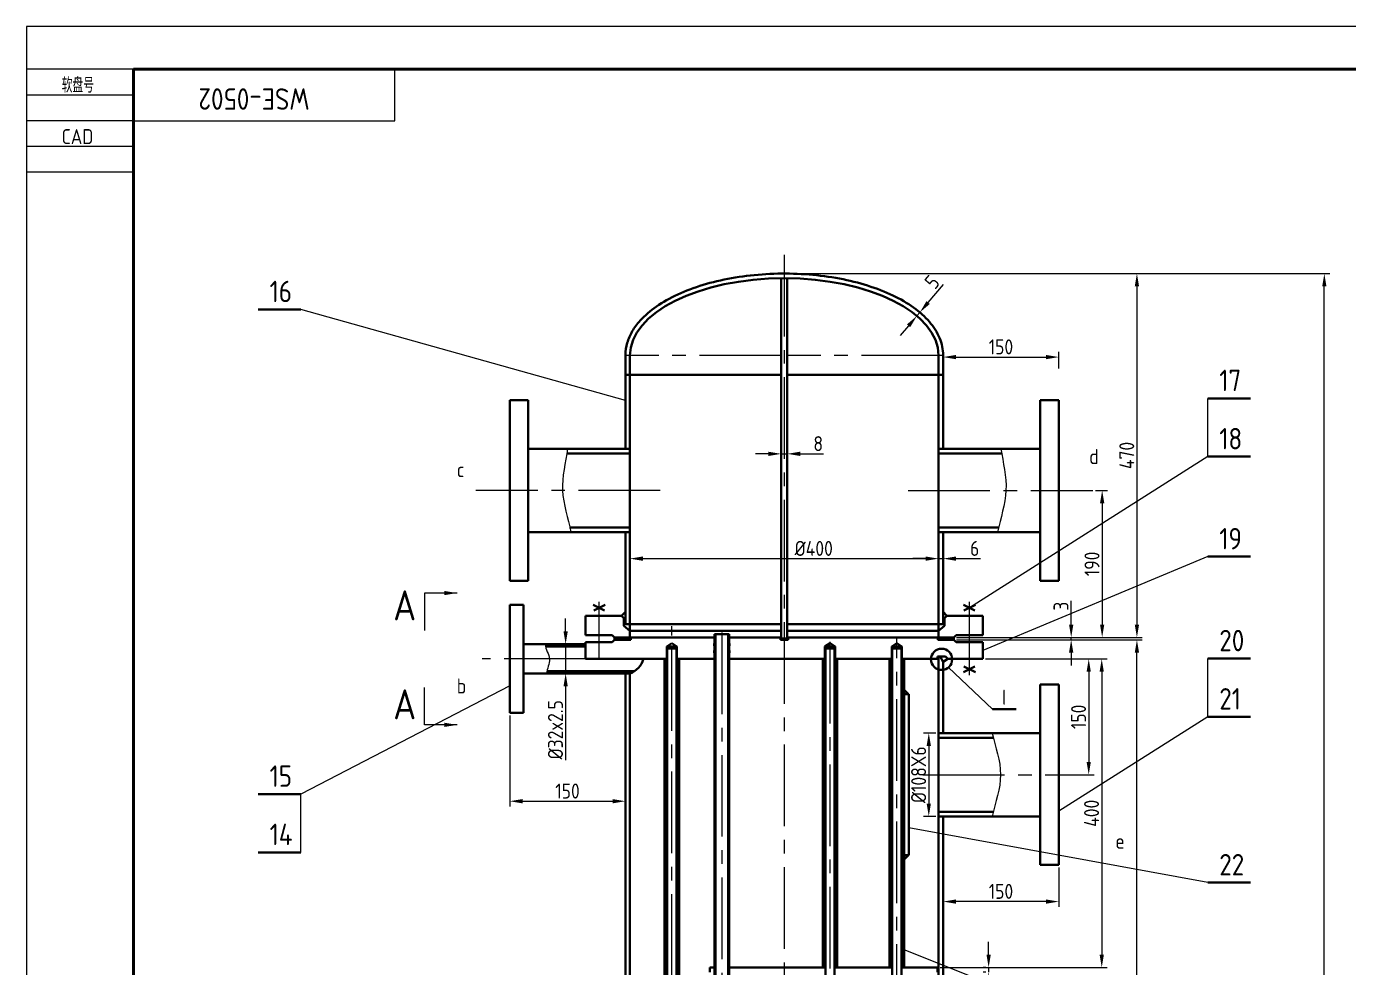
# Model space of a CAD drawing. Header units: millimetres. Extents: x -429811 to -211006, y 118619 to 258323.
# Drawn here: x -214898 to -214589.4, y 121854.6 to 122074.2 of the extents above; entities that cross this region are included whole.
import ezdxf

# ---------------------------------------------------------------- set-up
doc = ezdxf.new("R2010")
doc.units = ezdxf.units.MM
doc.linetypes.add('CENTER2', pattern=[28.575, 19.05, -3.175, 3.175, -3.175])
for name, color, linetype, lineweight in [('图层1', 7, 'Continuous', 40), ('图层2', 1, 'Continuous', 20), ('图层3', 3, 'Continuous', 20), ('图层4', 2, 'Continuous', 20), ('图层6', 4, 'CENTER2', 20), ('图框_内框线', 5, 'Continuous', 50)]:
    doc.layers.add(name, color=color, linetype=linetype, lineweight=lineweight)
doc.layers.add('图框_外框线', color=7, linetype='Continuous')
doc.styles.add('工程字', font='gbenor.shx', dxfattribs={"bigfont": 'gbcbig.shx'})
doc.styles.add('工程字体', font='gbenor.shx', dxfattribs={"bigfont": 'gbcbig.shx'})
doc.dimstyles.new('ISO-25', dxfattribs={"dimtxt": 3.5, "dimasz": 3, "dimexe": 1.25, "dimexo": 0.625, "dimtad": 1, "dimdec": 1, "dimtxsty": '工程字体', "dimcen": 2.5, "dimclrd": 3, "dimclre": 3, "dimclrt": 2, "dimadec": 0, "dimazin": 0, "dimtfac": 1, "dimtdec": 1, "dimtmove": 0, "dimatfit": 3, "dimfxl": 0, "dimlwd": 13, "dimlwe": 13, "dimarcsym": 0})

# ---------------------------------------------------------------- blocks, each defined once
blk = doc.blocks.new('*D37')
at = {"layer": 'Defpoints', "color": 0}
for p in [(-214681.53, 121931.11), (-214638.82, 121931.11), (-214681.53, 121573.63)]:
    blk.add_point(p, dxfattribs=at)
at = {"layer": '图层1', "color": 3, "lineweight": 13}
for p, q in [((-214680.9, 121931.11), (-214637.57, 121931.11)), ((-214638.82, 121576.63), (-214638.82, 121928.11)), ((-214680.9, 121573.63), (-214637.57, 121573.63))]:
    blk.add_line(p, q, dxfattribs=at)
at = {"layer": '图层1', "color": 3}
for points in [[(-214639.32, 121928.11), (-214638.32, 121928.11), (-214638.82, 121931.11)], [(-214639.32, 121576.63), (-214638.32, 121576.63), (-214638.82, 121573.63)]]:
    blk.add_solid(points, dxfattribs=at)
at = {"layer": '图层1', "color": 2, "insert": (-214641.19, 121752.37), "char_height": 3.5, "attachment_point": 5, "rotation": 90, "style": '工程字体'}
blk.add_mtext('1992', dxfattribs=at)
blk = doc.blocks.new('*D45')
at = {"layer": 'Defpoints', "color": 0}
for p in [(-214674.78, 121926.61), (-214685.4, 121854.61), (-214647.03, 121854.61)]:
    blk.add_point(p, dxfattribs=at)
at = {"layer": '图层1', "color": 3, "lineweight": 13}
for p, q in [((-214674.15, 121926.61), (-214645.78, 121926.61)), ((-214647.03, 121923.61), (-214647.03, 121857.61)), ((-214684.77, 121854.61), (-214645.78, 121854.61))]:
    blk.add_line(p, q, dxfattribs=at)
at = {"layer": '图层1', "color": 3}
for points in [[(-214647.53, 121923.61), (-214646.53, 121923.61), (-214647.03, 121926.61)], [(-214647.53, 121857.61), (-214646.53, 121857.61), (-214647.03, 121854.61)]]:
    blk.add_solid(points, dxfattribs=at)
at = {"layer": '图层1', "color": 2, "insert": (-214649.41, 121890.61), "char_height": 3.5, "attachment_point": 5, "rotation": 90, "style": '工程字体'}
blk.add_mtext('400', dxfattribs=at)
blk = doc.blocks.new('*D46')
at = {"layer": 'Defpoints', "color": 0}
for p in [(-214673.43, 121854.61), (-214673.43, 121853.53), (-214673.43, 121853.53)]:
    blk.add_point(p, dxfattribs=at)
at = {"layer": '图层1', "color": 3, "lineweight": 13}
for p, q in [((-214673.43, 121857.61), (-214673.43, 121860.61)), ((-214674.06, 121854.61), (-214674.68, 121854.61)), ((-214673.43, 121854.61), (-214673.43, 121853.53)), ((-214674.06, 121853.53), (-214674.68, 121853.53)), ((-214673.43, 121850.53), (-214673.43, 121844.83))]:
    blk.add_line(p, q, dxfattribs=at)
at = {"layer": '图层1', "color": 3}
for points in [[(-214673.93, 121857.61), (-214672.93, 121857.61), (-214673.43, 121854.61)], [(-214673.93, 121850.53), (-214672.93, 121850.53), (-214673.43, 121853.53)]]:
    blk.add_solid(points, dxfattribs=at)
at = {"layer": '图层1', "color": 2, "insert": (-214675.81, 121846.18), "char_height": 3.5, "attachment_point": 5, "rotation": 90, "style": '工程字体'}
blk.add_mtext('4', dxfattribs=at)
blk = doc.blocks.new('*D47')
at = {"layer": 'Defpoints', "color": 0}
for p in [(-214684.05, 121878.55), (-214657.05, 121878.55), (-214684.05, 121870.01)]:
    blk.add_point(p, dxfattribs=at)
at = {"layer": '图层1', "color": 3, "lineweight": 13}
for p, q in [((-214684.05, 121877.93), (-214684.05, 121868.76)), ((-214657.05, 121877.93), (-214657.05, 121868.76)), ((-214660.05, 121870.01), (-214681.05, 121870.01))]:
    blk.add_line(p, q, dxfattribs=at)
at = {"layer": '图层1', "color": 3}
for points in [[(-214681.05, 121870.51), (-214681.05, 121869.51), (-214684.05, 121870.01)], [(-214660.05, 121870.51), (-214660.05, 121869.51), (-214657.05, 121870.01)]]:
    blk.add_solid(points, dxfattribs=at)
at = {"layer": '图层1', "color": 2, "insert": (-214670.55, 121872.39), "char_height": 3.5, "attachment_point": 5, "style": '工程字体'}
blk.add_mtext('150', dxfattribs=at)
blk = doc.blocks.new('*D48')
at = {"layer": 'Defpoints', "color": 0}
for p in [(-214666.57, 121926.61), (-214657.05, 121899.61), (-214650.07, 121899.61)]:
    blk.add_point(p, dxfattribs=at)
at = {"layer": '图层1', "color": 3, "lineweight": 13}
for p, q in [((-214665.94, 121926.61), (-214648.82, 121926.61)), ((-214650.07, 121923.61), (-214650.07, 121902.61)), ((-214656.42, 121899.61), (-214648.82, 121899.61))]:
    blk.add_line(p, q, dxfattribs=at)
at = {"layer": '图层1', "color": 3}
for points in [[(-214650.57, 121923.61), (-214649.57, 121923.61), (-214650.07, 121926.61)], [(-214650.57, 121902.61), (-214649.57, 121902.61), (-214650.07, 121899.61)]]:
    blk.add_solid(points, dxfattribs=at)
at = {"layer": '图层1', "color": 2, "insert": (-214652.44, 121913.11), "char_height": 3.5, "attachment_point": 5, "rotation": 90, "style": '工程字体'}
blk.add_mtext('150', dxfattribs=at)
blk = doc.blocks.new('*D49')
at = {"layer": 'Defpoints', "color": 0}
for p in [(-214685.13, 121909.33), (-214687.4, 121889.89), (-214685.13, 121889.89)]:
    blk.add_point(p, dxfattribs=at)
at = {"layer": '图层1', "color": 3, "lineweight": 13}
for p, q in [((-214685.75, 121909.33), (-214688.65, 121909.33)), ((-214687.4, 121906.33), (-214687.4, 121892.89)), ((-214685.75, 121889.89), (-214688.65, 121889.89))]:
    blk.add_line(p, q, dxfattribs=at)
at = {"layer": '图层1', "color": 3}
for points in [[(-214687.9, 121906.33), (-214686.9, 121906.33), (-214687.4, 121909.33)], [(-214687.9, 121892.89), (-214686.9, 121892.89), (-214687.4, 121889.89)]]:
    blk.add_solid(points, dxfattribs=at)
at = {"layer": '图层1', "color": 2, "insert": (-214689.77, 121899.61), "char_height": 3.5, "attachment_point": 5, "rotation": 90, "style": '工程字体'}
blk.add_mtext('%%C108X6', dxfattribs=at)
blk = doc.blocks.new('*D50')
at = {"layer": 'Defpoints', "color": 0}
for p in [(-214649.12, 121965.94), (-214681.53, 121931.65), (-214646.93, 121931.65)]:
    blk.add_point(p, dxfattribs=at)
at = {"layer": '图层1', "color": 3, "lineweight": 13}
for p, q in [((-214648.5, 121965.94), (-214645.68, 121965.94)), ((-214646.93, 121962.94), (-214646.93, 121934.65)), ((-214680.9, 121931.65), (-214645.68, 121931.65))]:
    blk.add_line(p, q, dxfattribs=at)
at = {"layer": '图层1', "color": 3}
for points in [[(-214647.43, 121962.94), (-214646.43, 121962.94), (-214646.93, 121965.94)], [(-214647.43, 121934.65), (-214646.43, 121934.65), (-214646.93, 121931.65)]]:
    blk.add_solid(points, dxfattribs=at)
at = {"layer": '图层1', "color": 2, "insert": (-214649.3, 121948.8), "char_height": 3.5, "attachment_point": 5, "rotation": 90, "style": '工程字体'}
blk.add_mtext('190', dxfattribs=at)
blk = doc.blocks.new('*D51')
at = {"layer": 'Defpoints', "color": 0}
for p in [(-214659.23, 121931.65), (-214659.23, 121931.11), (-214654.16, 121931.65)]:
    blk.add_point(p, dxfattribs=at)
at = {"layer": '图层1', "color": 3, "lineweight": 13}
for p, q in [((-214654.16, 121934.65), (-214654.16, 121940.19)), ((-214658.61, 121931.65), (-214652.91, 121931.65)), ((-214658.61, 121931.11), (-214652.91, 121931.11)), ((-214654.16, 121931.11), (-214654.16, 121931.65)), ((-214654.16, 121928.11), (-214654.16, 121925.11))]:
    blk.add_line(p, q, dxfattribs=at)
at = {"layer": '图层1', "color": 3}
for points in [[(-214654.66, 121934.65), (-214653.66, 121934.65), (-214654.16, 121931.65)], [(-214654.66, 121928.11), (-214653.66, 121928.11), (-214654.16, 121931.11)]]:
    blk.add_solid(points, dxfattribs=at)
at = {"layer": '图层1', "color": 2, "insert": (-214656.53, 121938.92), "char_height": 3.5, "attachment_point": 5, "rotation": 90, "style": '工程字体'}
blk.add_mtext('3', dxfattribs=at)
blk = doc.blocks.new('*D52')
at = {"layer": 'Defpoints', "color": 0}
for p in [(-214721.13, 122016.52), (-214681.53, 121931.65), (-214638.82, 121931.65)]:
    blk.add_point(p, dxfattribs=at)
at = {"layer": '图层1', "color": 3, "lineweight": 13}
for p, q in [((-214720.5, 122016.52), (-214637.57, 122016.52)), ((-214638.82, 122013.52), (-214638.82, 121934.65)), ((-214680.9, 121931.65), (-214637.57, 121931.65))]:
    blk.add_line(p, q, dxfattribs=at)
at = {"layer": '图层1', "color": 3}
for points in [[(-214639.32, 122013.52), (-214638.32, 122013.52), (-214638.82, 122016.52)], [(-214639.32, 121934.65), (-214638.32, 121934.65), (-214638.82, 121931.65)]]:
    blk.add_solid(points, dxfattribs=at)
at = {"layer": '图层1', "color": 2, "insert": (-214641.19, 121974.09), "char_height": 3.5, "attachment_point": 5, "rotation": 90, "style": '工程字体'}
blk.add_mtext('470', dxfattribs=at)
blk = doc.blocks.new('*D53')
at = {"layer": 'Defpoints', "color": 0}
for p in [(-214661.18, 122016.52), (-214595.08, 122016.52), (-214641.42, 121481.65)]:
    blk.add_point(p, dxfattribs=at)
at = {"layer": '图层1', "color": 3, "lineweight": 13}
for p, q in [((-214660.56, 122016.52), (-214593.83, 122016.52)), ((-214595.08, 121484.65), (-214595.08, 122013.52)), ((-214640.8, 121481.65), (-214593.83, 121481.65))]:
    blk.add_line(p, q, dxfattribs=at)
at = {"layer": '图层1', "color": 3}
for points in [[(-214595.58, 122013.52), (-214594.58, 122013.52), (-214595.08, 122016.52)], [(-214595.58, 121484.65), (-214594.58, 121484.65), (-214595.08, 121481.65)]]:
    blk.add_solid(points, dxfattribs=at)
at = {"layer": '图层1', "color": 2, "insert": (-214597.55, 121749.09), "char_height": 3.5, "attachment_point": 5, "rotation": 90, "style": '工程字体'}
blk.add_mtext('～2975', dxfattribs=at)
blk = doc.blocks.new('*D54')
at = {"layer": 'Defpoints', "color": 0}
for p in [(-214785.21, 121914.01), (-214758.21, 121905.83), (-214758.21, 121893.42)]:
    blk.add_point(p, dxfattribs=at)
at = {"layer": '图层1', "color": 3, "lineweight": 13}
for p, q in [((-214785.21, 121913.39), (-214785.21, 121892.17)), ((-214758.21, 121905.21), (-214758.21, 121892.17)), ((-214782.21, 121893.42), (-214761.21, 121893.42))]:
    blk.add_line(p, q, dxfattribs=at)
at = {"layer": '图层1', "color": 3}
for points in [[(-214782.21, 121893.92), (-214782.21, 121892.92), (-214785.21, 121893.42)], [(-214761.21, 121893.92), (-214761.21, 121892.92), (-214758.21, 121893.42)]]:
    blk.add_solid(points, dxfattribs=at)
at = {"layer": '图层1', "color": 2, "insert": (-214771.71, 121895.79), "char_height": 3.5, "attachment_point": 5, "style": '工程字体'}
blk.add_mtext('150', dxfattribs=at)
blk = doc.blocks.new('*D55')
at = {"layer": 'Defpoints', "color": 0}
for p in [(-214772.15, 121930.03), (-214772.15, 121923.19), (-214772.15, 121923.19)]:
    blk.add_point(p, dxfattribs=at)
at = {"layer": '图层1', "color": 3, "lineweight": 13}
for p, q in [((-214772.15, 121933.03), (-214772.15, 121936.03)), ((-214772.78, 121930.03), (-214773.4, 121930.03)), ((-214772.15, 121930.03), (-214772.15, 121923.19)), ((-214772.78, 121923.19), (-214773.4, 121923.19)), ((-214772.15, 121920.19), (-214772.15, 121902.99))]:
    blk.add_line(p, q, dxfattribs=at)
at = {"layer": '图层1', "color": 3}
for points in [[(-214772.65, 121933.03), (-214771.65, 121933.03), (-214772.15, 121930.03)], [(-214772.65, 121920.19), (-214771.65, 121920.19), (-214772.15, 121923.19)]]:
    blk.add_solid(points, dxfattribs=at)
at = {"layer": '图层1', "color": 2, "insert": (-214774.53, 121910.09), "char_height": 3.5, "attachment_point": 5, "rotation": 90, "style": '工程字体'}
blk.add_mtext('%%c32x2.5', dxfattribs=at)
blk = doc.blocks.new('*D58')
at = {"layer": 'Defpoints', "color": 0}
for p in [(-214685.13, 121950.02), (-214757.13, 121946.58), (-214685.13, 121946.58)]:
    blk.add_point(p, dxfattribs=at)
at = {"layer": '图层1', "color": 3, "lineweight": 13}
for p, q in [((-214757.13, 121947.21), (-214757.13, 121951.27)), ((-214754.13, 121950.02), (-214688.13, 121950.02)), ((-214685.13, 121947.21), (-214685.13, 121951.27))]:
    blk.add_line(p, q, dxfattribs=at)
at = {"layer": '图层1', "color": 3}
for points in [[(-214754.13, 121950.52), (-214754.13, 121949.52), (-214757.13, 121950.02)], [(-214688.13, 121950.52), (-214688.13, 121949.52), (-214685.13, 121950.02)]]:
    blk.add_solid(points, dxfattribs=at)
at = {"layer": '图层1', "color": 2, "insert": (-214714.24, 121952.4), "char_height": 3.5, "attachment_point": 5, "style": '工程字体'}
blk.add_mtext('%%c400', dxfattribs=at)
blk = doc.blocks.new('*D59')
at = {"layer": 'Defpoints', "color": 0}
for p in [(-214685.13, 121950.02), (-214684.05, 121950.02), (-214684.05, 121950.02)]:
    blk.add_point(p, dxfattribs=at)
at = {"layer": '图层1', "color": 3, "lineweight": 13}
for p, q in [((-214688.13, 121950.02), (-214691.13, 121950.02)), ((-214685.13, 121950.65), (-214685.13, 121951.27)), ((-214685.13, 121950.02), (-214684.05, 121950.02)), ((-214684.05, 121950.65), (-214684.05, 121951.27)), ((-214681.05, 121950.02), (-214675.31, 121950.02))]:
    blk.add_line(p, q, dxfattribs=at)
at = {"layer": '图层1', "color": 3}
for points in [[(-214688.13, 121950.52), (-214688.13, 121949.52), (-214685.13, 121950.02)], [(-214681.05, 121950.52), (-214681.05, 121949.52), (-214684.05, 121950.02)]]:
    blk.add_solid(points, dxfattribs=at)
at = {"layer": '图层1', "color": 2, "insert": (-214676.68, 121952.4), "char_height": 3.5, "attachment_point": 5, "style": '工程字体'}
blk.add_mtext('6', dxfattribs=at)
blk = doc.blocks.new('*D60')
at = {"layer": 'Defpoints', "color": 0}
for p in [(-214657.05, 121997.05), (-214684.05, 121993.75), (-214657.05, 121993.75)]:
    blk.add_point(p, dxfattribs=at)
at = {"layer": '图层1', "color": 3, "lineweight": 13}
for p, q in [((-214684.05, 121994.37), (-214684.05, 121998.3)), ((-214681.05, 121997.05), (-214660.05, 121997.05)), ((-214657.05, 121994.37), (-214657.05, 121998.3))]:
    blk.add_line(p, q, dxfattribs=at)
at = {"layer": '图层1', "color": 3}
for points in [[(-214681.05, 121997.55), (-214681.05, 121996.55), (-214684.05, 121997.05)], [(-214660.05, 121997.55), (-214660.05, 121996.55), (-214657.05, 121997.05)]]:
    blk.add_solid(points, dxfattribs=at)
at = {"layer": '图层1', "color": 2, "insert": (-214670.55, 121999.43), "char_height": 3.5, "attachment_point": 5, "style": '工程字体'}
blk.add_mtext('150', dxfattribs=at)
blk = doc.blocks.new('*D61')
at = {"layer": 'Defpoints', "color": 0}
for p in [(-214690.18, 122006.64), (-214689.48, 122007.47), (-214689.48, 122007.47)]:
    blk.add_point(p, dxfattribs=at)
at = {"layer": '图层1', "color": 3, "lineweight": 13}
for p, q in [((-214687.55, 122009.76), (-214683.99, 122014)), ((-214689.96, 122007.87), (-214690.44, 122008.27)), ((-214690.66, 122007.04), (-214691.14, 122007.45)), ((-214690.18, 122006.64), (-214689.48, 122007.47)), ((-214692.11, 122004.35), (-214694.04, 122002.05))]:
    blk.add_line(p, q, dxfattribs=at)
at = {"layer": '图层1', "color": 3}
for points in [[(-214687.94, 122010.09), (-214687.17, 122009.44), (-214689.48, 122007.47)], [(-214692.49, 122004.67), (-214691.73, 122004.02), (-214690.18, 122006.64)]]:
    blk.add_solid(points, dxfattribs=at)
at = {"layer": '图层1', "color": 2, "insert": (-214686.62, 122014.56), "char_height": 3.5, "attachment_point": 5, "rotation": 49.9301, "style": '工程字体'}
blk.add_mtext('5', dxfattribs=at)
blk = doc.blocks.new('*D69')
at = {"layer": 'Defpoints', "color": 0}
for p in [(-214721.85, 121974.47), (-214720.41, 121974.47), (-214720.41, 121974.47)]:
    blk.add_point(p, dxfattribs=at)
at = {"layer": '图层1', "color": 3, "lineweight": 13}
for p, q in [((-214724.85, 121974.47), (-214727.85, 121974.47)), ((-214721.85, 121974.47), (-214720.41, 121974.47)), ((-214720.41, 121975.1), (-214720.41, 121975.72)), ((-214717.41, 121974.47), (-214711.99, 121974.47)), ((-214721.85, 121973.85), (-214721.85, 121973.22))]:
    blk.add_line(p, q, dxfattribs=at)
at = {"layer": '图层1', "color": 3}
for points in [[(-214724.85, 121974.97), (-214724.85, 121973.97), (-214721.85, 121974.47)], [(-214717.41, 121974.97), (-214717.41, 121973.97), (-214720.41, 121974.47)]]:
    blk.add_solid(points, dxfattribs=at)
at = {"layer": '图层1', "color": 2, "insert": (-214713.2, 121976.85), "char_height": 3.5, "attachment_point": 5, "style": '工程字体'}
blk.add_mtext('8', dxfattribs=at)

msp = doc.modelspace()

# ---------------------------------------------------------------- hatches: boundary and pattern name
at = {"layer": '图层2'}
h = msp.add_hatch(dxfattribs=at)
h.set_pattern_fill('ANSI37', color=256, scale=0.25, style=0)
h.set_pattern_definition([(45, (0, 358.02), (-0.5612660076, 0.5612660076), []), (135, (0, 358.02), (-0.5612660076, -0.5612660076), [])])
h.paths.add_polyline_path([(-214757.6, 121931.65), (-214760.73, 121931.65), (-214760.73, 121931.11), (-214757.6, 121931.11)])
h = msp.add_hatch(dxfattribs=at)
h.set_pattern_fill('ANSI37', color=256, scale=0.15, style=0)
h.paths.add_polyline_path([(-214721.13, 121931.38), (-214722.03, 121931.38), (-214722.03, 121931.11), (-214721.13, 121931.11)])
h.paths.add_polyline_path([(-214720.23, 121931.38), (-214721.13, 121931.38), (-214721.13, 121931.11), (-214720.23, 121931.11)])
h = msp.add_hatch(dxfattribs=at)
h.set_pattern_fill('ANSI37', color=256, scale=0.25, style=0)
h.set_pattern_definition([(45, (76.0716, 358.02), (-0.5612660076, 0.5612660076), []), (135, (76.0716, 358.02), (-0.5612660076, -0.5612660076), [])])
h.paths.add_polyline_path([(-214681.53, 121931.65), (-214684.65, 121931.65), (-214684.65, 121931.11), (-214681.53, 121931.11)])

# ---------------------------------------------------------------- linework, layer by layer
at = {"layer": '图层1'}
for p, q in [((-214721.85, 122015.44), (-214721.85, 121931.38)), ((-214720.41, 122015.44), (-214720.41, 121931.38)), ((-214833.92, 122008.16), (-214843.92, 122008.16)), ((-214758.21, 121997.44), (-214758.21, 121975.66)), ((-214757.13, 121997.44), (-214757.13, 121933.2)), ((-214685.13, 121997.44), (-214685.13, 121933.2)), ((-214684.05, 121997.44), (-214684.05, 121975.66)), ((-214721.85, 121992.94), (-214758.21, 121992.94)), ((-214684.05, 121992.94), (-214720.41, 121992.94)), ((-214785.21, 121987), (-214780.89, 121987)), ((-214785.21, 121987), (-214785.21, 121965.94)), ((-214780.89, 121987), (-214780.89, 121965.94)), ((-214657.05, 121987), (-214661.37, 121987)), ((-214661.37, 121987), (-214661.37, 121965.94)), ((-214657.05, 121987), (-214657.05, 121965.94)), ((-214612.28, 121987.42), (-214622.28, 121987.42)), ((-214780.89, 121975.66), (-214757.13, 121975.66)), ((-214771.86, 121974.58), (-214757.13, 121974.58)), ((-214661.37, 121975.66), (-214685.13, 121975.66)), ((-214670.39, 121974.58), (-214685.13, 121974.58)), ((-214612.28, 121973.82), (-214622.28, 121973.82)), ((-214785.21, 121944.88), (-214785.21, 121965.94)), ((-214780.89, 121944.88), (-214780.89, 121965.94)), ((-214661.37, 121944.88), (-214661.37, 121965.94)), ((-214657.05, 121944.88), (-214657.05, 121965.94)), ((-214780.89, 121956.22), (-214757.13, 121956.22)), ((-214771.27, 121957.3), (-214757.13, 121957.3)), ((-214758.21, 121956.22), (-214758.21, 121934.71)), ((-214670.98, 121957.3), (-214685.13, 121957.3)), ((-214661.37, 121956.22), (-214685.13, 121956.22)), ((-214684.05, 121956.22), (-214684.05, 121934.71)), ((-214612.28, 121950.49), (-214622.28, 121950.49)), ((-214785.21, 121944.88), (-214780.89, 121944.88)), ((-214657.05, 121944.88), (-214661.37, 121944.88)), ((-214785.21, 121939.21), (-214781.97, 121939.21)), ((-214785.21, 121939.21), (-214785.21, 121926.61)), ((-214781.97, 121939.21), (-214781.97, 121926.61)), ((-214765.73, 121939.27), (-214763.06, 121937.9)), ((-214762.92, 121939.27), (-214765.59, 121937.9)), ((-214759.11, 121936.69), (-214758.21, 121937.59)), ((-214683.15, 121936.69), (-214684.05, 121937.59)), ((-214679.33, 121939.27), (-214676.66, 121937.9)), ((-214676.52, 121939.27), (-214679.19, 121937.9)), ((-214759.1, 121936.69), (-214767.48, 121936.69)), ((-214767.48, 121932.19), (-214767.48, 121936.69)), ((-214759.11, 121936.69), (-214758.57, 121936.15)), ((-214758.57, 121936.15), (-214758.21, 121936.15)), ((-214758.57, 121936.15), (-214758.57, 121934.35)), ((-214757.13, 121934.71), (-214758.57, 121934.71)), ((-214758.57, 121934.35), (-214757.13, 121933.2)), ((-214757.13, 121934.71), (-214721.85, 121934.71)), ((-214720.41, 121934.71), (-214685.13, 121934.71)), ((-214685.13, 121934.71), (-214683.69, 121934.71)), ((-214683.69, 121934.35), (-214685.13, 121933.2)), ((-214683.69, 121936.15), (-214684.05, 121936.15)), ((-214683.15, 121936.69), (-214683.69, 121936.15)), ((-214683.69, 121936.15), (-214683.69, 121934.35)), ((-214674.78, 121936.69), (-214683.15, 121936.69)), ((-214674.78, 121932.19), (-214674.78, 121936.69)), ((-214767.48, 121932.19), (-214761.27, 121932.19)), ((-214760.73, 121931.65), (-214761.27, 121932.19)), ((-214760.73, 121931.11), (-214761.27, 121930.57)), ((-214760.73, 121931.65), (-214760.73, 121931.11)), ((-214760.73, 121931.65), (-214737.97, 121931.65)), ((-214760.73, 121931.11), (-214756.95, 121931.11)), ((-214757.6, 121931.65), (-214757.6, 121931.11)), ((-214757.13, 121933.2), (-214721.85, 121933.2)), ((-214757.13, 121933.2), (-214757.13, 121931.65)), ((-214756.95, 121931.65), (-214756.95, 121931.11)), ((-214756.95, 121931.65), (-214737.43, 121931.65)), ((-214737.53, 121931.65), (-214737.43, 121931.47)), ((-214733.99, 121932.37), (-214737.43, 121932.37)), ((-214737.43, 121932.37), (-214737.43, 121926.79)), ((-214737.21, 121927.36), (-214737.21, 121932.37)), ((-214734.18, 121927.36), (-214734.18, 121932.37)), ((-214733.96, 121932.37), (-214733.96, 121926.79)), ((-214733.96, 121931.65), (-214722.03, 121931.65)), ((-214733.86, 121931.65), (-214733.96, 121931.47)), ((-214733.96, 121931.47), (-214733.96, 121930.21)), ((-214722.03, 121931.11), (-214722.03, 121931.65)), ((-214722.03, 121931.38), (-214720.23, 121931.38)), ((-214721.13, 121931.11), (-214722.03, 121931.11)), ((-214721.13, 121931.11), (-214720.23, 121931.11)), ((-214720.41, 121933.2), (-214685.13, 121933.2)), ((-214720.23, 121931.11), (-214720.23, 121931.65)), ((-214720.23, 121931.65), (-214685.31, 121931.65)), ((-214685.31, 121931.65), (-214681.53, 121931.65)), ((-214685.31, 121931.65), (-214685.31, 121931.11)), ((-214685.31, 121931.11), (-214681.53, 121931.11)), ((-214685.13, 121933.2), (-214685.13, 121931.65)), ((-214684.65, 121931.65), (-214684.65, 121931.11)), ((-214681.53, 121931.65), (-214680.99, 121932.19)), ((-214681.53, 121931.65), (-214681.53, 121931.11)), ((-214681.53, 121931.11), (-214680.99, 121930.57)), ((-214680.99, 121932.19), (-214674.78, 121932.19)), ((-214781.97, 121930.03), (-214767.48, 121930.03)), ((-214776.83, 121929.49), (-214767.48, 121929.49)), ((-214767.48, 121930.57), (-214767.48, 121926.61)), ((-214767.48, 121930.57), (-214761.27, 121930.57)), ((-214748.56, 121929.49), (-214747.39, 121930.26)), ((-214748.56, 121929.49), (-214748.56, 121926.79)), ((-214746.22, 121929.49), (-214748.56, 121929.49)), ((-214748.47, 121929.05), (-214746.31, 121929.05)), ((-214748.47, 121929.05), (-214748.47, 121630.73)), ((-214747.39, 121930.26), (-214746.22, 121929.49)), ((-214746.31, 121929.05), (-214746.31, 121630.73)), ((-214746.22, 121929.49), (-214746.22, 121926.79)), ((-214737.43, 121930.21), (-214737.52, 121930.21)), ((-214737.52, 121930.21), (-214737.52, 121929.67)), ((-214737.52, 121929.67), (-214737.43, 121929.67)), ((-214737.43, 121928.59), (-214737.52, 121928.59)), ((-214737.52, 121928.59), (-214737.52, 121928.05)), ((-214737.52, 121928.05), (-214737.43, 121928.05)), ((-214733.87, 121930.21), (-214733.96, 121930.21)), ((-214733.96, 121929.67), (-214733.87, 121929.67)), ((-214733.96, 121929.67), (-214733.96, 121928.59)), ((-214733.87, 121928.59), (-214733.96, 121928.59)), ((-214733.96, 121928.05), (-214733.87, 121928.05)), ((-214733.96, 121928.05), (-214733.96, 121926.79)), ((-214733.87, 121930.21), (-214733.87, 121929.67)), ((-214733.87, 121928.59), (-214733.87, 121928.05)), ((-214710.45, 121930.26), (-214711.62, 121929.49)), ((-214711.62, 121929.49), (-214711.62, 121926.79)), ((-214711.62, 121929.49), (-214709.28, 121929.49)), ((-214711.53, 121929.05), (-214711.53, 121630.73)), ((-214711.53, 121929.05), (-214709.37, 121929.05)), ((-214709.28, 121929.49), (-214710.45, 121930.26)), ((-214709.37, 121929.05), (-214709.37, 121630.73)), ((-214709.28, 121929.49), (-214709.28, 121926.79)), ((-214694.86, 121930.26), (-214696.03, 121929.49)), ((-214696.03, 121929.49), (-214693.69, 121929.49)), ((-214696.03, 121929.49), (-214696.03, 121926.79)), ((-214695.94, 121929.05), (-214693.78, 121929.05)), ((-214695.94, 121929.05), (-214695.94, 121703.81)), ((-214693.69, 121929.49), (-214694.86, 121930.26)), ((-214693.78, 121929.05), (-214693.78, 121703.81)), ((-214693.69, 121929.49), (-214693.69, 121926.79)), ((-214680.99, 121930.57), (-214674.78, 121930.57)), ((-214674.78, 121930.57), (-214674.78, 121926.61)), ((-214785.21, 121914.01), (-214785.21, 121926.61)), ((-214781.97, 121914.01), (-214781.97, 121926.61)), ((-214748.74, 121926.61), (-214767.48, 121926.61)), ((-214749.1, 121781.53), (-214749.1, 121926.61)), ((-214748.74, 121926.61), (-214748.56, 121926.79)), ((-214748.74, 121781.53), (-214748.74, 121926.61)), ((-214748.74, 121926.61), (-214748.47, 121926.38)), ((-214748.56, 121926.79), (-214748.47, 121926.79)), ((-214746.22, 121926.79), (-214746.31, 121926.79)), ((-214746.04, 121926.61), (-214746.31, 121926.38)), ((-214746.04, 121926.61), (-214746.22, 121926.79)), ((-214746.04, 121781.53), (-214746.04, 121926.61)), ((-214737.41, 121926.61), (-214746.04, 121926.61)), ((-214745.68, 121781.53), (-214745.68, 121926.61)), ((-214737.53, 121926.61), (-214737.43, 121926.79)), ((-214737.41, 121927.15), (-214737.43, 121927.36)), ((-214737.43, 121926.79), (-214737.41, 121926.79)), ((-214737.41, 121927.15), (-214737.41, 121577.59)), ((-214737.19, 121927.15), (-214737.21, 121927.36)), ((-214737.19, 121577.59), (-214737.19, 121927.15)), ((-214734.2, 121927.15), (-214734.18, 121927.36)), ((-214734.2, 121577.59), (-214734.2, 121927.15)), ((-214733.99, 121927.15), (-214733.96, 121927.36)), ((-214733.99, 121927.15), (-214733.99, 121577.59)), ((-214733.99, 121926.79), (-214733.96, 121926.79)), ((-214711.8, 121926.61), (-214733.99, 121926.61)), ((-214733.86, 121926.61), (-214733.96, 121926.79)), ((-214712.16, 121854.61), (-214712.16, 121926.61)), ((-214711.8, 121926.61), (-214711.62, 121926.79)), ((-214711.8, 121854.61), (-214711.8, 121926.61)), ((-214711.8, 121926.61), (-214711.53, 121926.4)), ((-214711.62, 121926.79), (-214711.53, 121926.79)), ((-214709.28, 121926.79), (-214709.37, 121926.79)), ((-214709.1, 121926.61), (-214709.37, 121926.4)), ((-214709.1, 121926.61), (-214709.28, 121926.79)), ((-214709.1, 121854.61), (-214709.1, 121926.61)), ((-214696.21, 121926.61), (-214709.1, 121926.61)), ((-214708.74, 121854.61), (-214708.74, 121926.61)), ((-214696.57, 121854.61), (-214696.57, 121926.61)), ((-214696.21, 121926.61), (-214696.03, 121926.79)), ((-214696.21, 121854.61), (-214696.21, 121926.61)), ((-214696.21, 121926.61), (-214695.94, 121926.4)), ((-214696.03, 121926.79), (-214695.94, 121926.79)), ((-214693.69, 121926.79), (-214693.78, 121926.79)), ((-214693.51, 121926.61), (-214693.78, 121926.4)), ((-214693.51, 121926.61), (-214693.69, 121926.79)), ((-214693.51, 121854.61), (-214693.51, 121926.61)), ((-214685.4, 121926.61), (-214693.51, 121926.61)), ((-214693.15, 121854.61), (-214693.15, 121926.61)), ((-214685.4, 121927.15), (-214683.51, 121927.15)), ((-214685.4, 121926.61), (-214685.4, 121927.15)), ((-214685.13, 121581.55), (-214685.13, 121927.15)), ((-214684.77, 121927.15), (-214684.05, 121925.91)), ((-214682.97, 121926.61), (-214684.05, 121925.91)), ((-214684.05, 121909.33), (-214684.05, 121925.91)), ((-214683.51, 121927.15), (-214682.97, 121926.61)), ((-214674.78, 121926.61), (-214682.97, 121926.61)), ((-214679.33, 121923.5), (-214676.66, 121924.87)), ((-214676.52, 121923.5), (-214679.19, 121924.87)), ((-214612.28, 121926.72), (-214622.28, 121926.72)), ((-214781.97, 121923.19), (-214757.13, 121923.19)), ((-214776.52, 121923.73), (-214756.12, 121923.73)), ((-214758.21, 121583.79), (-214758.21, 121923.19)), ((-214757.13, 121577.59), (-214757.13, 121923.19)), ((-214692.14, 121918.42), (-214693.15, 121919.42)), ((-214692.07, 121918.42), (-214693.15, 121918.42)), ((-214692.07, 121918.42), (-214692.07, 121880.8)), ((-214661.37, 121920.67), (-214661.37, 121878.55)), ((-214657.05, 121920.67), (-214661.37, 121920.67)), ((-214657.05, 121920.67), (-214657.05, 121878.55)), ((-214785.21, 121914.01), (-214781.97, 121914.01)), ((-214672.51, 121914.89), (-214666.99, 121914.89)), ((-214612.28, 121913.12), (-214622.28, 121913.12)), ((-214661.37, 121909.33), (-214685.13, 121909.33)), ((-214672.36, 121908.25), (-214685.13, 121908.25)), ((-214833.92, 121895.09), (-214843.92, 121895.09)), ((-214672.36, 121890.97), (-214685.13, 121890.97)), ((-214661.37, 121889.89), (-214685.13, 121889.89)), ((-214684.05, 121581.55), (-214684.05, 121889.89)), ((-214833.92, 121881.49), (-214843.92, 121881.49)), ((-214692.07, 121880.8), (-214693.15, 121880.8)), ((-214692.14, 121880.8), (-214693.15, 121879.81)), ((-214657.05, 121878.55), (-214661.37, 121878.55)), ((-214612.28, 121874.42), (-214622.28, 121874.42)), ((-214737.41, 121854.61), (-214738.5, 121854.61)), ((-214738.5, 121854.61), (-214738.5, 121853.53)), ((-214711.53, 121854.61), (-214733.99, 121854.61)), ((-214695.94, 121854.61), (-214709.37, 121854.61)), ((-214685.4, 121854.61), (-214693.78, 121854.61)), ((-214685.4, 121853.53), (-214685.4, 121854.61))]:
    msp.add_line(p, q, dxfattribs=at)
msp.add_circle((-214684.41, 121926.53), 2.48, dxfattribs=at)
msp.add_arc((-214759.14, 121928.18), 5.38, 292.0379, 343.0505, dxfattribs=at)
msp.add_ellipse((-214721.13, 121997.44), major_axis=(-36, 0), ratio=0.5, start_param=3.141593, end_param=6.283185, dxfattribs=at)
msp.add_open_spline([(-214684.05, 121997.44), (-214684.05, 121998.13), (-214684.12, 121998.82), (-214684.4, 122000.18), (-214684.61, 122000.86), (-214685.16, 122002.18), (-214685.5, 122002.83), (-214686.69, 122004.71), (-214687.72, 122005.9), (-214690.19, 122008.11), (-214691.63, 122009.15), (-214694.88, 122011.04), (-214696.68, 122011.9), (-214700.58, 122013.42), (-214702.68, 122014.08), (-214707.08, 122015.17), (-214709.39, 122015.6), (-214714.12, 122016.23), (-214716.55, 122016.42), (-214721.43, 122016.57), (-214723.89, 122016.51), (-214728.74, 122016.17), (-214731.12, 122015.87), (-214735.74, 122015.05), (-214737.97, 122014.52), (-214742.18, 122013.24), (-214744.16, 122012.5), (-214747.81, 122010.82), (-214749.47, 122009.88), (-214752.41, 122007.84), (-214753.68, 122006.74), (-214755.47, 122004.77), (-214756.09, 122003.93), (-214757.11, 122002.19), (-214757.51, 122001.29), (-214758.04, 121999.46), (-214758.19, 121998.53), (-214758.2, 121997.55), (-214758.21, 121997.5), (-214758.21, 121997.44)], degree=3, knots=[3.141593, 3.141593, 3.141593, 3.141593, 3.243997, 3.243997, 3.3464, 3.3464, 3.448804, 3.448804, 3.649665, 3.649665, 3.850525, 3.850525, 4.051385, 4.051385, 4.252246, 4.252246, 4.453106, 4.453106, 4.653967, 4.653967, 4.854827, 4.854827, 5.055688, 5.055688, 5.256548, 5.256548, 5.457408, 5.457408, 5.658269, 5.658269, 5.859129, 5.859129, 5.997899, 5.997899, 6.136669, 6.136669, 6.275438, 6.275438, 6.283185, 6.283185, 6.283185, 6.283185], dxfattribs=at)
at = {"layer": '图层2'}
for p, q in [((-214872.99, 122064.19), (-214897.99, 122064.19)), ((-214811.99, 122052.19), (-214811.99, 122064.19)), ((-214872.99, 122052.19), (-214811.99, 122052.19)), ((-214872.99, 122046.19), (-214897.99, 122046.19)), ((-214764.33, 121926.61), (-214764.33, 121939.92)), ((-214677.93, 121922.85), (-214677.93, 121939.92))]:
    msp.add_line(p, q, dxfattribs=at)
for points in [[(-214771.68, 121975.66), (-214772.21, 121972.41), (-214773.84, 121965.88), (-214771.6, 121959.48), (-214770.9, 121956.22)], [(-214670.57, 121975.66), (-214670.04, 121972.41), (-214668.41, 121965.88), (-214670.65, 121959.48), (-214671.35, 121956.22)]]:
    msp.add_open_spline(points, degree=3, knots=[25.533935, 25.533935, 25.533935, 25.533935, 80.017634, 135.050105, 135.050105, 135.050105, 135.050105], dxfattribs=at)
at = {"layer": '图层2', "start_tangent": (0, -1), "end_tangent": (0, -1)}
msp.add_spline([(-214776.89, 121930.03), (-214775.92, 121926.61), (-214776.56, 121923.19)], degree=3, dxfattribs=at)
at = {"layer": '图层2'}
msp.add_open_spline([(-214672.62, 121909.33), (-214671.86, 121906.07), (-214669.44, 121899.61), (-214671.86, 121893.16), (-214672.62, 121889.89)], degree=3, dxfattribs=at)
at = {"layer": '图层3'}
for p, q in [((-214872.99, 122058.19), (-214897.99, 122058.19)), ((-214872.99, 122040.19), (-214897.99, 122040.19)), ((-214758.21, 121986.92), (-214833.92, 122008.16)), ((-214622.28, 121973.82), (-214622.28, 121987.42)), ((-214622.28, 121973.82), (-214677.93, 121938.55)), ((-214622.28, 121950.49), (-214674.78, 121928.59)), ((-214682.79, 121924.65), (-214672.51, 121914.89)), ((-214622.28, 121913.12), (-214622.28, 121926.72)), ((-214785.21, 121920.31), (-214833.92, 121895.09)), ((-214622.28, 121913.12), (-214657.05, 121891.08)), ((-214833.92, 121881.49), (-214833.92, 121895.09)), ((-214622.28, 121874.42), (-214692.07, 121887.24)), ((-214622.28, 121830.67), (-214693.15, 121858.73))]:
    msp.add_line(p, q, dxfattribs=at)
at = {"layer": '图层4'}
msp.add_line((-214872.99, 122052.19), (-214897.99, 122052.19), dxfattribs=at)
at = {"layer": '图层6'}
for p, q in [((-214721.13, 122020.92), (-214721.13, 121521.71)), ((-214721.85, 121997.44), (-214758.21, 121997.44)), ((-214684.05, 121997.44), (-214720.41, 121997.44)), ((-214750.08, 121965.94), (-214793.13, 121965.94)), ((-214692.17, 121965.94), (-214649.12, 121965.94)), ((-214747.39, 121624.1), (-214747.39, 121934.27)), ((-214735.7, 121932.78), (-214735.7, 121569.89)), ((-214710.45, 121625.79), (-214710.45, 121931.32)), ((-214694.86, 121698.16), (-214694.86, 121931.32)), ((-214767.48, 121926.61), (-214791.66, 121926.61)), ((-214688.78, 121899.61), (-214649.12, 121899.61))]:
    msp.add_line(p, q, dxfattribs=at)
at = {"layer": '图框_内框线'}
for p, q in [((-214872.99, 122064.19), (-214872.99, 121243.19)), ((-214313.99, 122064.19), (-214872.99, 122064.19))]:
    msp.add_line(p, q, dxfattribs=at)
at = {"layer": '图框_外框线'}
msp.add_lwpolyline([(-214897.99, 122074.19), (-214897.99, 121233.19), (-214303.99, 121233.19), (-214303.99, 122074.19)], close=True, dxfattribs=at)

# ---------------------------------------------------------------- texts
at = {"layer": '图层1', "style": '工程字体'}
for s, p in [('16', (-214841.23, 122009.86)), ('17', (-214619.59, 121989.11)), ('18', (-214619.59, 121975.51)), ('19', (-214619.59, 121952.18)), ('20', (-214619.59, 121928.41)), ('21', (-214619.59, 121914.81)), ('15', (-214841.23, 121896.78)), ('14', (-214841.23, 121883.18)), ('22', (-214619.59, 121876.11))]:
    msp.add_text(s, height=5, dxfattribs=at).set_placement(p)
at = {"layer": '图层4'}
for s, height, style, p in [('软盘号', 3.5, '工程字', (-214889.78, 122058.74)), ('CAD', 3.5, '工程字', (-214889.78, 122046.74)), ('d', 3.5, '工程字体', (-214649.94, 121972.07)), ('c', 3.5, '工程字体', (-214797.55, 121969.02)), ('A', 7, '工程字体', (-214812.39, 121935.62)), ('b', 3.5, '工程字体', (-214797.55, 121918.55)), ('A', 7, '工程字体', (-214812.39, 121912.53)), ('I', 3.5, '工程字体', (-214670.3, 121915.94)), ('e', 3.5, '工程字体', (-214643.85, 121882.34))]:
    msp.add_text(s, height=height, dxfattribs=dict(at, style=style)).set_placement(p)
at = {"layer": '图层4', "style": '工程字体'}
msp.add_text('WSE-0502', height=5, rotation=180, dxfattribs=at).set_placement((-214831.9, 122059.76))

# ---------------------------------------------------------------- dimensions: what is measured, and where the dimension line sits
at = {"layer": '图层1'}
for base, p1, p2, text, picture, middle in [((-214638.82, 121931.65), (-214721.13, 122016.52), (-214681.53, 121931.65), '470', '*D52', (-214641.19, 121974.09)), ((-214595.08, 122016.52), (-214641.42, 121481.65), (-214661.18, 122016.52), '～2975', '*D53', (-214597.55, 121749.09)), ((-214646.93, 121931.65), (-214649.12, 121965.94), (-214681.53, 121931.65), '190', '*D50', (-214649.3, 121948.8)), ((-214654.16, 121931.65), (-214659.23, 121931.11), (-214659.23, 121931.65), '3', '*D51', (-214656.53, 121938.92)), ((-214772.15, 121923.19), (-214772.15, 121930.03), (-214772.15, 121923.19), '%%c32x2.5', '*D55', (-214774.53, 121910.09)), ((-214638.82, 121931.11), (-214681.53, 121573.63), (-214681.53, 121931.11), '1992', '*D37', (-214641.19, 121752.37)), ((-214647.03, 121854.61), (-214674.78, 121926.61), (-214685.4, 121854.61), '400', '*D45', (-214649.41, 121890.61)), ((-214650.07, 121899.61), (-214666.57, 121926.61), (-214657.05, 121899.61), '150', '*D48', (-214652.44, 121913.11)), ((-214687.4, 121889.89), (-214685.13, 121909.33), (-214685.13, 121889.89), '%%C108X6', '*D49', (-214689.77, 121899.61)), ((-214673.43, 121853.53), (-214673.43, 121854.61), (-214673.43, 121853.53), '4', '*D46', (-214675.81, 121846.18))]:
    dim = msp.add_linear_dim(base=base, p1=p1, p2=p2, angle=90, text=text, dimstyle='ISO-25', dxfattribs=at)
    dim.commit()
    dim.dimension.update_dxf_attribs({"geometry": picture, "text_midpoint": middle})
dim = msp.add_aligned_dim(p1=(-214690.18, 122006.64), p2=(-214689.48, 122007.47), distance=0, text='5', dimstyle='ISO-25', dxfattribs=at)
dim.commit()
dim.dimension.update_dxf_attribs({"geometry": '*D61', "text_midpoint": (-214686.62, 122014.56)})
for base, p1, p2, text, picture, middle in [((-214657.05, 121997.05), (-214684.05, 121993.75), (-214657.05, 121993.75), '150', '*D60', (-214670.55, 121999.43)), ((-214720.41, 121974.47), (-214721.85, 121974.47), (-214720.41, 121974.47), '8', '*D69', (-214713.2, 121976.85)), ((-214684.05, 121950.02), (-214685.13, 121950.02), (-214684.05, 121950.02), '6', '*D59', (-214676.68, 121952.4)), ((-214758.21, 121893.42), (-214785.21, 121914.01), (-214758.21, 121905.83), '150', '*D54', (-214771.71, 121895.79)), ((-214684.05, 121870.01), (-214657.05, 121878.55), (-214684.05, 121878.55), '150', '*D47', (-214670.55, 121872.39))]:
    dim = msp.add_linear_dim(base=base, p1=p1, p2=p2, text=text, dimstyle='ISO-25', dxfattribs=at)
    dim.commit()
    dim.dimension.update_dxf_attribs({"geometry": picture, "text_midpoint": middle})
dim = msp.add_linear_dim(base=(-214685.13, 121950.02), p1=(-214757.13, 121946.58), p2=(-214685.13, 121946.58), text='%%c400', dimstyle='ISO-25', dxfattribs=at)
dim.commit()
dim.dimension.update_dxf_attribs({"geometry": '*D58', "text_midpoint": (-214714.24, 121950.02), "dimtype": 160})

# ---------------------------------------------------------------- leaders
for points in [[(-214797.47, 121941.99), (-214805.1, 121941.99), (-214805.1, 121933.25)], [(-214797.47, 121911.24), (-214805.1, 121911.24), (-214805.1, 121919.98)]]:
    msp.add_leader(points, dimstyle='ISO-25', override={"dimgap": 0.625, "dimtad": 0}, dxfattribs=at)

doc.saveas('drawing.dxf')
